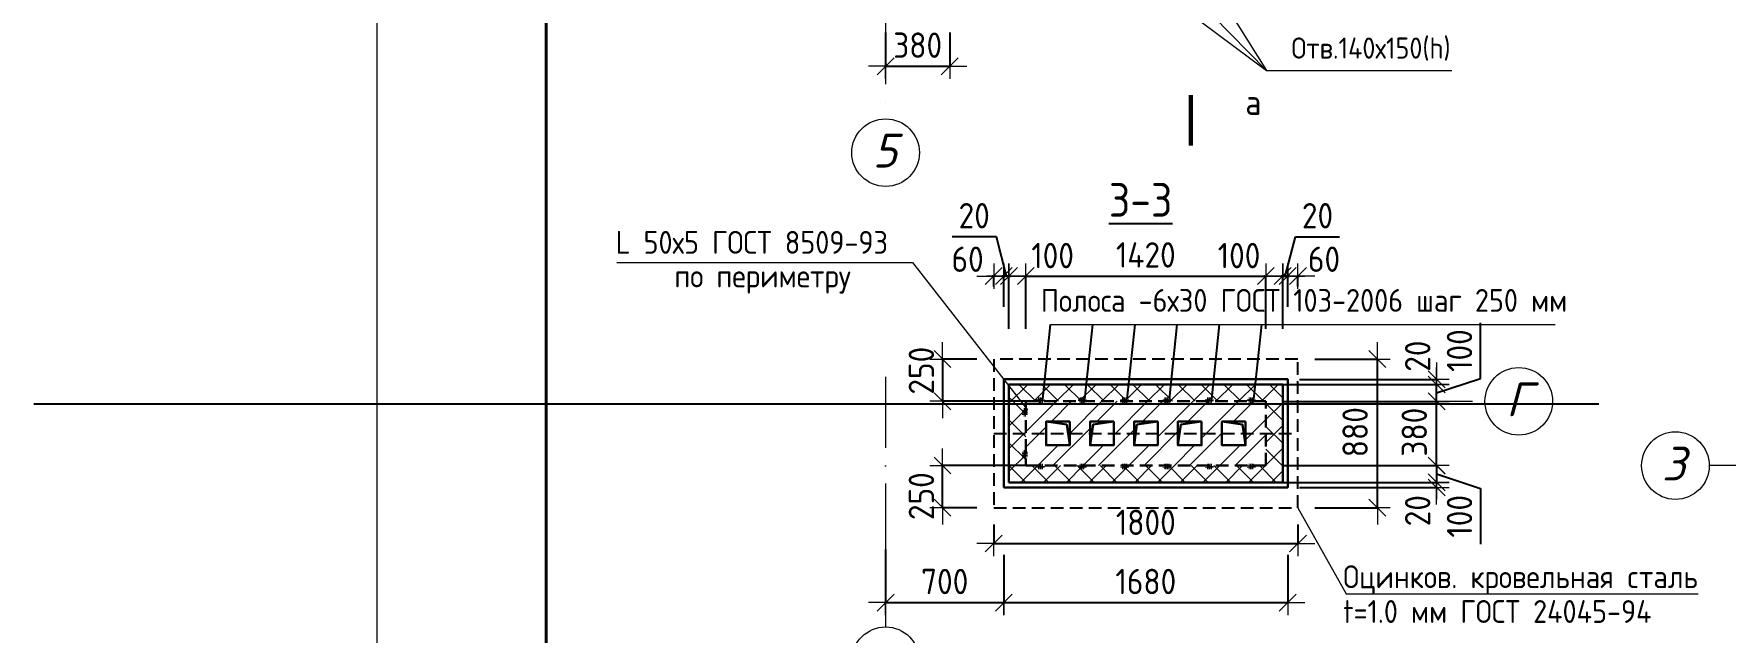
# Model space of a CAD drawing. Header units: millimetres. Extents: x 854812 to 1164625, y 589925 to 823301.
# Drawn here: x 1008589 to 1028605, y 630616 to 637697 of the extents above; entities that cross this region are included whole.
import ezdxf
from ezdxf.enums import TextEntityAlignment as Align

# ---------------------------------------------------------------- set-up
doc = ezdxf.new("R2010")
doc.units = ezdxf.units.MM
for name, pattern in [('ACAD_ISO10W100', [18, 12, -3, 0, -3]), ('DASHED2', [9.525, 6.35, -3.175]), ('JIS_08_15', [17.25, 15, -0.75, 0.75, -0.75]), ('невидимая', [0.375, 0.25, -0.125])]:
    doc.linetypes.add(name, pattern=pattern)
doc.layers.get('Defpoints').update_dxf_attribs({"color": 40})
doc.layers.add('F-text', color=7, linetype='Continuous')
doc.layers.add('osnovnie', color=7, linetype='Continuous')
for name, color, linetype, lineweight in [('Text', 7, 'Continuous', 15), ('оси', 50, 'JIS_08_15', 9), ('размеры', 215, 'Continuous', 13), ('стены', 172, 'Continuous', 30), ('текст', 7, 'Continuous', 13), ('УКАЗАТЕЛЬ', 6, 'Continuous', 13), ('цепочки', 250, 'Continuous', 15), ('ШТРИХ', 142, 'Continuous', 13), ('штриховка', 8, 'Continuous', 9)]:
    doc.layers.add(name, color=color, linetype=linetype, lineweight=lineweight)
doc.styles.add('GOST 2.304', font='isocpeur.ttf', dxfattribs={"width": 0.9})
doc.styles.add('Isocpeur', font='isocpeui.ttf')
doc.styles.add('RUSS', font='RUSS.shx', dxfattribs={"width": 0.8})
doc.styles.get("Standard").update_dxf_attribs({"font": 'arial.ttf'})
doc.styles.add('Оксана', font='arial.ttf')
doc.dimstyles.new('C 2', dxfattribs={"dimscale": 100, "dimtxt": 3, "dimasz": 0.1, "dimexe": 0, "dimexo": 2, "dimgap": 1, "dimtad": 1, "dimdec": 0, "dimlfac": 0.5, "dimdsep": 46, "dimtxsty": 'GOST 2.304', "dimblk": 'A8MITTA', "dimcen": 3, "dimclrt": 256, "dimaunit": 1, "dimadec": 0, "dimazin": 0, "dimtfac": 1, "dimtdec": 0, "dimtofl": 0, "dimtmove": 1, "dimatfit": 3, "dimldrblk": 'OBLIQUE', "dimfxl": 1, "dimtolj": 1, "dimtzin": 0, "dimarcsym": 0})
doc.dimstyles.new('MAESTRO_STD_1', dxfattribs={"dimscale": 100, "dimtxt": 3, "dimasz": 0.09, "dimexe": 0, "dimexo": 0, "dimgap": 1, "dimtad": 1, "dimdec": 0, "dimzin": 0, "dimdsep": 46, "dimtxsty": 'RUSS', "dimblk": 'A8MITTA', "dimcen": 3, "dimse1": 1, "dimse2": 1, "dimadec": 0, "dimazin": 0, "dimtp": 6, "dimtm": 6, "dimtfac": 1, "dimtdec": 0, "dimtofl": 0, "dimtmove": 2, "dimatfit": 3, "dimfxl": 1, "dimtolj": 1, "dimtzin": 0, "dimarcsym": 0})

# ---------------------------------------------------------------- blocks, each defined once
blk = doc.blocks.new('*U1095')
at = {"color": 7, "linetype": 'Continuous', "lineweight": 0}
blk.add_lwpolyline([(-594, 420), (0, 420), (0, 0), (-594, 0)], close=True, dxfattribs=at)
at = {"color": 7, "linetype": 'Continuous', "lineweight": 40}
blk.add_lwpolyline([(-574, 415), (-5, 415), (-5, 5), (-574, 5)], close=True, dxfattribs=at)
at = {"color": 7, "style": 'Оксана', "flags": 8}
for tag, height, p in [('НАИМЕНОВАНИЕ_ОБЪЕКТА_СТРОИТЕЛЬСТВА', 2.71, (-64.88, 42.01)), ('НАИМЕНОВАНИЕ_ЧЕРТЕЖА', 2.86, (-88.9, 11.79))]:
    blk.add_attdef(tag, text='', height=height, dxfattribs=at).set_placement(p, align=Align.MIDDLE_CENTER)
at = {"color": 7, "linetype": 'Continuous', "lineweight": 20, "style": 'Оксана', "flags": 8}
blk.add_attdef('ИНВ.№ПОДЛ.', text='', height=2.5, rotation=90, dxfattribs=at).set_placement((-577.5, 17.5), align=Align.MIDDLE_CENTER)
for tag, height, p in [('НАИМЕНОВАНИЕ_СООРУЖЕНИЯ', 3.57, (-91.21, 26.62)), ('ОРГАНИЗАЦИЯ/ЛИЦЕНЗИЯ', 2.29, (-29.74, 11.97))]:
    blk.add_attdef(tag, text='', height=height, dxfattribs=at).set_placement(p, align=Align.MIDDLE_CENTER)
at = {"color": 7, "linetype": 'Continuous', "lineweight": 20, "flags": 8}
for tag, p in [('---------------------------------------------------', (-210, 5)), ('--------------------------------------------------', (-210, -2))]:
    blk.add_attdef(tag, text='', height=0.143, dxfattribs=at).set_placement(p, align=Align.TOP_LEFT)
at = {"layer": 'Text', "color": 7, "linetype": 'Continuous', "lineweight": 20, "style": 'GOST 2.304', "width": 0.9, "flags": 8}
blk.add_attdef('ОБОЗНАЧЕНИЕ_ДОКУМЕНТА', text='', height=4.29, dxfattribs=at).set_placement((-65.21, 54.98), align=Align.MIDDLE_CENTER)
at = {"layer": 'Text', "color": 7, "style": 'GOST 2.304', "width": 0.9, "flags": 8}
for tag, p in [('СТАДИЯ', (-47.5, 25)), ('ЛИСТ', (-32.5, 25)), ('ЛИСТОВ', (-15, 25))]:
    blk.add_attdef(tag, text='', height=2.86, dxfattribs=at).set_placement(p, align=Align.MIDDLE_CENTER)
blk = doc.blocks.new('A8MITTA')
for p, q in [((-20, 0), (20, 0)), ((-10, -10), (10, 10)), ((0, 15), (0, -15))]:
    blk.add_line(p, q)
blk = doc.blocks.new('*D1160')
at = {"layer": 'Defpoints', "color": 0, "ltscale": 0.1}
for p in [(1025190, 633348), (1025397, 633348), (1025397, 632588)]:
    blk.add_point(p, dxfattribs=at)
at = {"layer": 'размеры', "color": 0, "lineweight": -2, "ltscale": 0.1}
for p, q in [((1025197, 633348), (1025190, 633348)), ((1025190, 632598), (1025190, 633338)), ((1025197, 632588), (1025190, 632588))]:
    blk.add_line(p, q, dxfattribs=at)
at = {"layer": 'размеры', "color": 0, "lineweight": -2, "ltscale": 0.1, "xscale": 10, "yscale": 10, "zscale": 10}
for p, rotation in [((1025190, 633348), 90), ((1025190, 632588), 270)]:
    blk.add_blockref('A8MITTA', p, dxfattribs=dict(at, rotation=rotation))
at = {"layer": 'размеры', "ltscale": 0.1, "insert": (1024926, 632983), "char_height": 300, "attachment_point": 5, "rotation": 90, "style": 'GOST 2.304'}
blk.add_mtext('\\A1;380', dxfattribs=at)
blk = doc.blocks.new('_Oblique')
at = {"color": 0, "linetype": 'ByBlock', "lineweight": -2}
blk.add_line((-0.5, -0.5), (0.5, 0.5), dxfattribs=at)
blk = doc.blocks.new('*D1161')
at = {"layer": 'Defpoints', "color": 0, "ltscale": 0.1}
for p in [(1018669, 631795), (1020069, 631730), (1020069, 630966)]:
    blk.add_point(p, dxfattribs=at)
at = {"layer": 'размеры', "color": 0, "lineweight": -2, "ltscale": 0.1}
for p, q in [((1018669, 631595), (1018669, 630966)), ((1020069, 631530), (1020069, 630966)), ((1018679, 630966), (1020059, 630966))]:
    blk.add_line(p, q, dxfattribs=at)
at = {"layer": 'размеры', "color": 0, "lineweight": -2, "ltscale": 0.1, "xscale": 10, "yscale": 10, "zscale": 10, "rotation": 180}
blk.add_blockref('A8MITTA', (1018669, 630966), dxfattribs=at)
at = {"layer": 'размеры', "color": 0, "lineweight": -2, "ltscale": 0.1, "xscale": 10, "yscale": 10, "zscale": 10}
blk.add_blockref('A8MITTA', (1020069, 630966), dxfattribs=at)
at = {"layer": 'размеры', "ltscale": 0.1, "insert": (1019369, 631216), "char_height": 300, "attachment_point": 5, "style": 'GOST 2.304'}
blk.add_mtext('\\A1;700', dxfattribs=at)
blk = doc.blocks.new('*D1162')
at = {"layer": 'Defpoints', "color": 0, "ltscale": 0.1}
for p in [(1020069, 631730), (1023429, 631730), (1023429, 630966)]:
    blk.add_point(p, dxfattribs=at)
at = {"layer": 'размеры', "color": 0, "lineweight": -2, "ltscale": 0.1}
for p, q in [((1020069, 631530), (1020069, 630966)), ((1023429, 631530), (1023429, 630966)), ((1020079, 630966), (1023419, 630966))]:
    blk.add_line(p, q, dxfattribs=at)
at = {"layer": 'размеры', "color": 0, "lineweight": -2, "ltscale": 0.1, "xscale": 10, "yscale": 10, "zscale": 10, "rotation": 180}
blk.add_blockref('A8MITTA', (1020069, 630966), dxfattribs=at)
at = {"layer": 'размеры', "color": 0, "lineweight": -2, "ltscale": 0.1, "xscale": 10, "yscale": 10, "zscale": 10}
blk.add_blockref('A8MITTA', (1023429, 630966), dxfattribs=at)
at = {"layer": 'размеры', "ltscale": 0.1, "insert": (1021749, 631216), "char_height": 300, "attachment_point": 5, "style": 'GOST 2.304'}
blk.add_mtext('\\A1;1680', dxfattribs=at)
blk = doc.blocks.new('*D1175')
at = {"layer": 'Defpoints', "color": 0, "ltscale": 0.1}
for p in [(1023169, 632589, 0), (1023169, 632389, 0), (1025190, 632389)]:
    blk.add_point(p, dxfattribs=at)
at = {"layer": 'размеры', "color": 0, "lineweight": -2, "ltscale": 0.1}
for p, q in [((1023369, 632589), (1025190, 632589)), ((1025190, 632599), (1025190, 632609)), ((1025190, 632589), (1025190, 632389)), ((1023369, 632389), (1025190, 632389)), ((1025190, 632489), (1025711, 632318)), ((1025190, 632379), (1025190, 632369)), ((1025711, 632318), (1025711, 631659))]:
    blk.add_line(p, q, dxfattribs=at)
at = {"layer": 'размеры', "color": 0, "lineweight": -2, "ltscale": 0.1, "xscale": 10, "yscale": 10, "zscale": 10}
for p, rotation in [((1025190, 632589), 270), ((1025190, 632389), 90)]:
    blk.add_blockref('A8MITTA', p, dxfattribs=dict(at, rotation=rotation))
at = {"layer": 'размеры', "ltscale": 0.1, "insert": (1025461, 631988), "char_height": 300, "attachment_point": 5, "rotation": 90, "style": 'GOST 2.304'}
blk.add_mtext('\\A1;100', dxfattribs=at)
blk = doc.blocks.new('*D1176')
at = {"layer": 'Defpoints', "color": 0, "ltscale": 0.1}
for p in [(1023369, 632389), (1023369, 632329, 0), (1025190, 632329)]:
    blk.add_point(p, dxfattribs=at)
at = {"layer": 'размеры', "color": 0, "lineweight": -2, "ltscale": 0.1}
for p, q in [((1023569, 632389), (1025190, 632389)), ((1023569, 632329), (1025190, 632329)), ((1025190, 632399), (1025190, 632409)), ((1025190, 632319), (1025190, 632309))]:
    blk.add_line(p, q, dxfattribs=at)
at = {"layer": 'размеры', "color": 0, "lineweight": -2, "ltscale": 0.1, "xscale": 10, "yscale": 10, "zscale": 10}
for p, rotation in [((1025190, 632389), 270), ((1025190, 632329), 90)]:
    blk.add_blockref('A8MITTA', p, dxfattribs=dict(at, rotation=rotation))
at = {"layer": 'размеры', "ltscale": 0.1, "insert": (1024966, 632054), "char_height": 300, "attachment_point": 5, "rotation": 90, "style": 'GOST 2.304'}
blk.add_mtext('\\A1;20', dxfattribs=at)
blk = doc.blocks.new('*D1177')
at = {"layer": 'Defpoints', "color": 0, "ltscale": 0.1}
for p in [(1023169, 633548, 0), (1025190, 633548), (1023169, 633348, 0)]:
    blk.add_point(p, dxfattribs=at)
at = {"layer": 'размеры', "color": 0, "lineweight": -2, "ltscale": 0.1}
for p, q in [((1025711, 633619), (1025711, 634278)), ((1023369, 633548), (1025190, 633548)), ((1025190, 633448), (1025711, 633619)), ((1025190, 633558), (1025190, 633568)), ((1025190, 633348), (1025190, 633548)), ((1023369, 633348), (1025190, 633348)), ((1025190, 633338), (1025190, 633328))]:
    blk.add_line(p, q, dxfattribs=at)
at = {"layer": 'размеры', "color": 0, "lineweight": -2, "ltscale": 0.1, "xscale": 10, "yscale": 10, "zscale": 10}
for p, rotation in [((1025190, 633548), 270), ((1025190, 633348), 90)]:
    blk.add_blockref('A8MITTA', p, dxfattribs=dict(at, rotation=rotation))
at = {"layer": 'размеры', "ltscale": 0.1, "insert": (1025461, 633949), "char_height": 300, "attachment_point": 5, "rotation": 90, "style": 'GOST 2.304'}
blk.add_mtext('\\A1;100', dxfattribs=at)
blk = doc.blocks.new('*D1178')
at = {"layer": 'Defpoints', "color": 0, "ltscale": 0.1}
for p in [(1023369, 633608, 0), (1023369, 633548), (1025190, 633608)]:
    blk.add_point(p, dxfattribs=at)
at = {"layer": 'размеры', "color": 0, "lineweight": -2, "ltscale": 0.1}
for p, q in [((1023569, 633608), (1025190, 633608)), ((1023569, 633548), (1025190, 633548)), ((1025190, 633618), (1025190, 633628)), ((1025190, 633538), (1025190, 633528))]:
    blk.add_line(p, q, dxfattribs=at)
at = {"layer": 'размеры', "color": 0, "lineweight": -2, "ltscale": 0.1, "xscale": 10, "yscale": 10, "zscale": 10}
for p, rotation in [((1025190, 633608), 270), ((1025190, 633548), 90)]:
    blk.add_blockref('A8MITTA', p, dxfattribs=dict(at, rotation=rotation))
at = {"layer": 'размеры', "ltscale": 0.1, "insert": (1024966, 633883), "char_height": 300, "attachment_point": 5, "rotation": 90, "style": 'GOST 2.304'}
blk.add_mtext('\\A1;20', dxfattribs=at)
blk = doc.blocks.new('*D1179')
at = {"layer": 'Defpoints', "color": 0, "ltscale": 0.1}
for p in [(1023169, 634831), (1020329, 634006, 0), (1023169, 634006, 0)]:
    blk.add_point(p, dxfattribs=at)
at = {"layer": 'размеры', "color": 0, "lineweight": -2, "ltscale": 0.1}
for p, q in [((1020329, 634206), (1020329, 634831)), ((1020339, 634831), (1023159, 634831)), ((1023169, 634206), (1023169, 634831))]:
    blk.add_line(p, q, dxfattribs=at)
at = {"layer": 'размеры', "color": 0, "lineweight": -2, "ltscale": 0.1, "xscale": 10, "yscale": 10, "zscale": 10, "rotation": 180}
blk.add_blockref('A8MITTA', (1020329, 634831), dxfattribs=at)
at = {"layer": 'размеры', "color": 0, "lineweight": -2, "ltscale": 0.1, "xscale": 10, "yscale": 10, "zscale": 10}
blk.add_blockref('A8MITTA', (1023169, 634831), dxfattribs=at)
at = {"layer": 'размеры', "ltscale": 0.1, "insert": (1021749, 635081), "char_height": 300, "attachment_point": 5, "style": 'GOST 2.304'}
blk.add_mtext('\\A1;1420', dxfattribs=at)
blk = doc.blocks.new('*D1180')
at = {"layer": 'Defpoints', "color": 0, "ltscale": 0.1}
for p in [(1023369, 634831), (1023169, 634006, 0), (1023369, 634006, 0)]:
    blk.add_point(p, dxfattribs=at)
at = {"layer": 'размеры', "color": 0, "lineweight": -2, "ltscale": 0.1}
for p, q in [((1023159, 634831), (1023149, 634831)), ((1023169, 634206), (1023169, 634831)), ((1023369, 634206), (1023369, 634831)), ((1023379, 634831), (1023389, 634831))]:
    blk.add_line(p, q, dxfattribs=at)
at = {"layer": 'размеры', "color": 0, "lineweight": -2, "ltscale": 0.1, "xscale": 10, "yscale": 10, "zscale": 10}
blk.add_blockref('A8MITTA', (1023169, 634831), dxfattribs=at)
at = {"layer": 'размеры', "color": 0, "lineweight": -2, "ltscale": 0.1, "xscale": 10, "yscale": 10, "zscale": 10, "rotation": 180}
blk.add_blockref('A8MITTA', (1023369, 634831), dxfattribs=at)
at = {"layer": 'размеры', "ltscale": 0.1, "insert": (1022852, 635073), "char_height": 300, "attachment_point": 5, "style": 'GOST 2.304'}
blk.add_mtext('\\A1;100', dxfattribs=at)
blk = doc.blocks.new('*D1181')
at = {"layer": 'Defpoints', "color": 0, "ltscale": 0.1}
for p in [(1023429, 634831), (1023429, 634266, 0), (1023369, 634006, 0)]:
    blk.add_point(p, dxfattribs=at)
at = {"layer": 'размеры', "color": 0, "lineweight": -2, "ltscale": 0.1}
for p, q in [((1023399, 634831), (1023519, 635295)), ((1023519, 635295), (1024043, 635295)), ((1023359, 634831), (1023349, 634831)), ((1023369, 634206), (1023369, 634831)), ((1023369, 634831), (1023429, 634831)), ((1023429, 634466), (1023429, 634831)), ((1023439, 634831), (1023449, 634831))]:
    blk.add_line(p, q, dxfattribs=at)
at = {"layer": 'размеры', "color": 0, "lineweight": -2, "ltscale": 0.1, "xscale": 10, "yscale": 10, "zscale": 10}
blk.add_blockref('A8MITTA', (1023369, 634831), dxfattribs=at)
at = {"layer": 'размеры', "color": 0, "lineweight": -2, "ltscale": 0.1, "xscale": 10, "yscale": 10, "zscale": 10, "rotation": 180}
blk.add_blockref('A8MITTA', (1023429, 634831), dxfattribs=at)
at = {"layer": 'размеры', "ltscale": 0.1, "insert": (1023781, 635545), "char_height": 300, "attachment_point": 5, "style": 'GOST 2.304'}
blk.add_mtext('\\A1;20', dxfattribs=at)
blk = doc.blocks.new('*D1182')
at = {"layer": 'Defpoints', "color": 0, "ltscale": 0.1}
for p in [(1023549, 634831), (1023549, 634506, 0), (1023429, 634266, 0)]:
    blk.add_point(p, dxfattribs=at)
at = {"layer": 'размеры', "color": 0, "lineweight": -2, "ltscale": 0.1}
for p, q in [((1023419, 634831), (1023409, 634831)), ((1023429, 634466), (1023429, 634831)), ((1023549, 634706), (1023549, 634831)), ((1023559, 634831), (1023569, 634831))]:
    blk.add_line(p, q, dxfattribs=at)
at = {"layer": 'размеры', "color": 0, "lineweight": -2, "ltscale": 0.1, "xscale": 10, "yscale": 10, "zscale": 10}
blk.add_blockref('A8MITTA', (1023429, 634831), dxfattribs=at)
at = {"layer": 'размеры', "color": 0, "lineweight": -2, "ltscale": 0.1, "xscale": 10, "yscale": 10, "zscale": 10, "rotation": 180}
blk.add_blockref('A8MITTA', (1023549, 634831), dxfattribs=at)
at = {"layer": 'размеры', "ltscale": 0.1, "insert": (1023858, 635030), "char_height": 300, "attachment_point": 5, "style": 'GOST 2.304'}
blk.add_mtext('\\A1;60', dxfattribs=at)
blk = doc.blocks.new('*D1183')
at = {"layer": 'Defpoints', "color": 0, "ltscale": 0.1}
for p in [(1020129, 634831), (1020129, 634006, 0), (1020329, 634006, 0)]:
    blk.add_point(p, dxfattribs=at)
at = {"layer": 'размеры', "color": 0, "lineweight": -2, "ltscale": 0.1}
for p, q in [((1020119, 634831), (1020109, 634831)), ((1020129, 634206), (1020129, 634831)), ((1020329, 634206), (1020329, 634831)), ((1020339, 634831), (1020349, 634831))]:
    blk.add_line(p, q, dxfattribs=at)
at = {"layer": 'размеры', "color": 0, "lineweight": -2, "ltscale": 0.1, "xscale": 10, "yscale": 10, "zscale": 10}
blk.add_blockref('A8MITTA', (1020129, 634831), dxfattribs=at)
at = {"layer": 'размеры', "color": 0, "lineweight": -2, "ltscale": 0.1, "xscale": 10, "yscale": 10, "zscale": 10, "rotation": 180}
blk.add_blockref('A8MITTA', (1020329, 634831), dxfattribs=at)
at = {"layer": 'размеры', "ltscale": 0.1, "insert": (1020646, 635073), "char_height": 300, "attachment_point": 5, "style": 'GOST 2.304'}
blk.add_mtext('\\A1;100', dxfattribs=at)
blk = doc.blocks.new('*D1184')
at = {"layer": 'Defpoints', "color": 0, "ltscale": 0.1}
for p in [(1020069, 634831), (1020069, 634266, 0), (1020129, 634006, 0)]:
    blk.add_point(p, dxfattribs=at)
at = {"layer": 'размеры', "color": 0, "lineweight": -2, "ltscale": 0.1}
for p, q in [((1019980, 635295), (1019456, 635295)), ((1020099, 634831), (1019980, 635295)), ((1020059, 634831), (1020049, 634831)), ((1020069, 634466), (1020069, 634831)), ((1020129, 634831), (1020069, 634831)), ((1020129, 634206), (1020129, 634831)), ((1020139, 634831), (1020149, 634831))]:
    blk.add_line(p, q, dxfattribs=at)
at = {"layer": 'размеры', "color": 0, "lineweight": -2, "ltscale": 0.1, "xscale": 10, "yscale": 10, "zscale": 10}
blk.add_blockref('A8MITTA', (1020069, 634831), dxfattribs=at)
at = {"layer": 'размеры', "color": 0, "lineweight": -2, "ltscale": 0.1, "xscale": 10, "yscale": 10, "zscale": 10, "rotation": 180}
blk.add_blockref('A8MITTA', (1020129, 634831), dxfattribs=at)
at = {"layer": 'размеры', "ltscale": 0.1, "insert": (1019718, 635545), "char_height": 300, "attachment_point": 5, "style": 'GOST 2.304'}
blk.add_mtext('\\A1;20', dxfattribs=at)
blk = doc.blocks.new('*D1185')
at = {"layer": 'Defpoints', "color": 0, "ltscale": 0.1}
for p in [(1019949, 634831), (1019949, 634506, 0), (1020069, 634266, 0)]:
    blk.add_point(p, dxfattribs=at)
at = {"layer": 'размеры', "color": 0, "lineweight": -2, "ltscale": 0.1}
for p, q in [((1019939, 634831), (1019929, 634831)), ((1019949, 634706), (1019949, 634831)), ((1020069, 634466), (1020069, 634831)), ((1020079, 634831), (1020089, 634831))]:
    blk.add_line(p, q, dxfattribs=at)
at = {"layer": 'размеры', "color": 0, "lineweight": -2, "ltscale": 0.1, "xscale": 10, "yscale": 10, "zscale": 10}
blk.add_blockref('A8MITTA', (1019949, 634831), dxfattribs=at)
at = {"layer": 'размеры', "color": 0, "lineweight": -2, "ltscale": 0.1, "xscale": 10, "yscale": 10, "zscale": 10, "rotation": 180}
blk.add_blockref('A8MITTA', (1020069, 634831), dxfattribs=at)
at = {"layer": 'размеры', "ltscale": 0.1, "insert": (1019640, 635030), "char_height": 300, "attachment_point": 5, "style": 'GOST 2.304'}
blk.add_mtext('\\A1;60', dxfattribs=at)
blk = doc.blocks.new('*D1186')
at = {"layer": 'Defpoints', "color": 0, "ltscale": 0.1}
for p in [(1019949, 633849, 0), (1019343, 633349), (1020569, 633349, 0)]:
    blk.add_point(p, dxfattribs=at)
at = {"layer": 'размеры', "color": 0, "lineweight": -2, "ltscale": 0.1}
for p, q in [((1019749, 633849), (1019343, 633849)), ((1019343, 633839), (1019343, 633359)), ((1020369, 633349), (1019343, 633349))]:
    blk.add_line(p, q, dxfattribs=at)
at = {"layer": 'размеры', "color": 0, "lineweight": -2, "ltscale": 0.1, "xscale": 10, "yscale": 10, "zscale": 10}
for p, rotation in [((1019343, 633849), 90), ((1019343, 633349), 270)]:
    blk.add_blockref('A8MITTA', p, dxfattribs=dict(at, rotation=rotation))
at = {"layer": 'размеры', "ltscale": 0.1, "insert": (1019093, 633711), "char_height": 300, "attachment_point": 5, "rotation": 90, "style": 'GOST 2.304'}
blk.add_mtext('\\A1;250', dxfattribs=at)
blk = doc.blocks.new('*D1187')
at = {"layer": 'Defpoints', "color": 0, "ltscale": 0.1}
for p in [(1019343, 632589), (1020569, 632589, 0), (1019949, 632089, 0)]:
    blk.add_point(p, dxfattribs=at)
at = {"layer": 'размеры', "color": 0, "lineweight": -2, "ltscale": 0.1}
for p, q in [((1020369, 632589), (1019343, 632589)), ((1019343, 632099), (1019343, 632579)), ((1019749, 632089), (1019343, 632089))]:
    blk.add_line(p, q, dxfattribs=at)
at = {"layer": 'размеры', "color": 0, "lineweight": -2, "ltscale": 0.1, "xscale": 10, "yscale": 10, "zscale": 10}
for p, rotation in [((1019343, 632589), 90), ((1019343, 632089), 270)]:
    blk.add_blockref('A8MITTA', p, dxfattribs=dict(at, rotation=rotation))
at = {"layer": 'размеры', "ltscale": 0.1, "insert": (1019093, 632226), "char_height": 300, "attachment_point": 5, "rotation": 90, "style": 'GOST 2.304'}
blk.add_mtext('\\A1;250', dxfattribs=at)
blk = doc.blocks.new('*D1188')
at = {"layer": 'Defpoints', "color": 0, "ltscale": 0.1}
for p in [(1019949, 632089), (1023549, 632089), (1023549, 631666)]:
    blk.add_point(p, dxfattribs=at)
at = {"layer": 'размеры', "color": 0, "lineweight": -2, "ltscale": 0.1}
for p, q in [((1019949, 631889), (1019949, 631666)), ((1023549, 631889), (1023549, 631666)), ((1019959, 631666), (1023539, 631666))]:
    blk.add_line(p, q, dxfattribs=at)
at = {"layer": 'размеры', "color": 0, "lineweight": -2, "ltscale": 0.1, "xscale": 10, "yscale": 10, "zscale": 10, "rotation": 180}
blk.add_blockref('A8MITTA', (1019949, 631666), dxfattribs=at)
at = {"layer": 'размеры', "color": 0, "lineweight": -2, "ltscale": 0.1, "xscale": 10, "yscale": 10, "zscale": 10}
blk.add_blockref('A8MITTA', (1023549, 631666), dxfattribs=at)
at = {"layer": 'размеры', "ltscale": 0.1, "insert": (1021749, 631916), "char_height": 300, "attachment_point": 5, "style": 'GOST 2.304'}
blk.add_mtext('\\A1;1800', dxfattribs=at)
blk = doc.blocks.new('*D1189')
at = {"layer": 'Defpoints', "color": 0, "ltscale": 0.1}
for p in [(1023549, 633849), (1024490, 633849), (1023549, 632089)]:
    blk.add_point(p, dxfattribs=at)
at = {"layer": 'размеры', "color": 0, "lineweight": -2, "ltscale": 0.1}
for p, q in [((1023749, 633849), (1024490, 633849)), ((1024490, 632099), (1024490, 633839)), ((1023749, 632089), (1024490, 632089))]:
    blk.add_line(p, q, dxfattribs=at)
at = {"layer": 'размеры', "color": 0, "lineweight": -2, "ltscale": 0.1, "xscale": 10, "yscale": 10, "zscale": 10}
for p, rotation in [((1024490, 633849), 90), ((1024490, 632089), 270)]:
    blk.add_blockref('A8MITTA', p, dxfattribs=dict(at, rotation=rotation))
at = {"layer": 'размеры', "ltscale": 0.1, "insert": (1024226, 632983), "char_height": 300, "attachment_point": 5, "rotation": 90, "style": 'GOST 2.304'}
blk.add_mtext('\\A1;880', dxfattribs=at)
blk = doc.blocks.new('*D1287')
at = {"layer": 'Defpoints', "color": 0, "ltscale": 0.1}
for p in [(1018669, 637915, 0), (1019429, 637915, 0), (1019429, 637313)]:
    blk.add_point(p, dxfattribs=at)
at = {"layer": 'размеры', "color": 0, "lineweight": -2, "ltscale": 0.1}
for p, q in [((1018669, 637715), (1018669, 637313)), ((1019429, 637715), (1019429, 637313)), ((1018679, 637313), (1019419, 637313))]:
    blk.add_line(p, q, dxfattribs=at)
at = {"layer": 'размеры', "color": 0, "lineweight": -2, "ltscale": 0.1, "xscale": 10, "yscale": 10, "zscale": 10, "rotation": 180}
blk.add_blockref('A8MITTA', (1018669, 637313), dxfattribs=at)
at = {"layer": 'размеры', "color": 0, "lineweight": -2, "ltscale": 0.1, "xscale": 10, "yscale": 10, "zscale": 10}
blk.add_blockref('A8MITTA', (1019429, 637313), dxfattribs=at)
at = {"layer": 'размеры', "ltscale": 0.1, "insert": (1019049, 637563), "char_height": 300, "attachment_point": 5, "style": 'GOST 2.304'}
blk.add_mtext('\\A1;380', dxfattribs=at)

msp = doc.modelspace()

# ---------------------------------------------------------------- hatches: boundary and pattern name
at = {"layer": 'ШТРИХ'}
h = msp.add_hatch(dxfattribs=at)
h.set_pattern_fill('ANSI37', color=256, scale=60, style=0)
h.set_pattern_definition([(45, (89227.11, 19785.2), (-134.703842, 134.703842), []), (135, (89227.11, 19785.2), (-134.703842, -134.703842), [])])
h.paths.add_polyline_path([(1023369.2, 633548.6), (1022514.4, 633548.6), (1022642.5, 633348.6), (1023169.2, 633348.6), (1023169.2, 632588.6), (1020329.2, 632588.6), (1020329.2, 633348.6), (1020562.5, 633348.6), (1020434.4, 633548.6), (1020129.2, 633548.6), (1020129.2, 632388.6), (1023369.2, 632388.6)])
h.paths.add_polyline_path([(1022514.4, 633548.6), (1021994.4, 633548.6), (1022122.5, 633348.6), (1022642.5, 633348.6)], flags=17)
h.paths.add_polyline_path([(1021994.4, 633548.6), (1021474.4, 633548.6), (1021602.5, 633348.6), (1022122.5, 633348.6)], flags=17)
h.paths.add_polyline_path([(1021474.4, 633548.6), (1020954.4, 633548.6), (1021082.5, 633348.6), (1021602.5, 633348.6)], flags=17)
h.paths.add_polyline_path([(1020954.4, 633548.6), (1020434.4, 633548.6), (1020562.5, 633348.6), (1021082.5, 633348.6)], flags=17)
at = {"layer": 'штриховка', "ltscale": 0.1}
h = msp.add_hatch(dxfattribs=at)
h.set_pattern_fill('ANSI32', color=256, scale=40, style=0)
h.set_pattern_definition([(45, (89227.1, 19785.2), (-269.40768, 269.40768), []), (45, (89406.7, 19785.2), (-269.40768, 269.40768), [])])
h.paths.add_polyline_path([(1021602.5, 633348.6), (1021082.5, 633348.6), (1021236.1, 633108.6), (1021369.2, 633108.6), (1021369.2, 632968.6), (1021609.2, 632968.6), (1021609.2, 633108.6), (1021756.1, 633108.6)])
h.paths.add_polyline_path([(1021082.5, 633348.6), (1020562.5, 633348.6), (1020716.1, 633108.6), (1020849.2, 633108.6), (1020849.2, 632968.6), (1021089.2, 632968.6), (1021089.2, 633108.6), (1021236.1, 633108.6)])
h.paths.add_polyline_path([(1020562.5, 633348.6), (1020329.2, 633348.6), (1020329.2, 632968.6), (1020569.2, 632968.6), (1020569.2, 633108.6), (1020716.1, 633108.6)])
h.paths.add_polyline_path([(1023169.2, 632968.6), (1022929.2, 632968.6), (1022929.2, 632828.6), (1022649.2, 632828.6), (1022649.2, 632968.6), (1022409.2, 632968.6), (1022409.2, 632828.6), (1022129.2, 632828.6), (1022129.2, 632968.6), (1021889.2, 632968.6), (1021889.2, 632828.6), (1021609.2, 632828.6), (1021609.2, 632968.6), (1021369.2, 632968.6), (1021369.2, 632828.6), (1021089.2, 632828.6), (1021089.2, 632968.6), (1020849.2, 632968.6), (1020849.2, 632828.6), (1020569.2, 632828.6), (1020569.2, 632968.6), (1020329.2, 632968.6), (1020329.2, 632588.6), (1023169.2, 632588.6)])
h.paths.add_polyline_path([(1022122.5, 633348.6), (1021602.5, 633348.6), (1021756.1, 633108.6), (1021889.2, 633108.6), (1021889.2, 632968.6), (1022129.2, 632968.6), (1022129.2, 633108.6), (1022276.1, 633108.6)])
h.paths.add_polyline_path([(1022642.5, 633348.6), (1022122.5, 633348.6), (1022276.1, 633108.6), (1022409.2, 633108.6), (1022409.2, 632968.6), (1022649.2, 632968.6), (1022649.2, 633108.6), (1022796.1, 633108.6)])
h.paths.add_polyline_path([(1023169.2, 633348.6), (1022642.5, 633348.6), (1022796.1, 633108.6), (1022929.2, 633108.6), (1022929.2, 632968.6), (1023169.2, 632968.6)])

# ---------------------------------------------------------------- linework, layer by layer
at = {"layer": 'Defpoints', "ltscale": 0.1}
msp.add_line((1008589.2, 633319.6, 0), (1027109.3, 633319.6, 0), dxfattribs=at)
at = {"layer": 'osnovnie', "elevation": 0}
msp.add_lwpolyline([(1022281, 636974.2, 50, 50, 0), (1022281, 636374.2, 50, 50, 0), (1022281, 636574.2, 0, 80, 0), (1022681, 636574.2, 0, 0, 0), (1023177.4, 636574.2, 0, 0, 0)], format="xyseb", dxfattribs=at)
at = {"layer": 'osnovnie', "linetype": 'DASHED2', "lineweight": 50, "ltscale": 0.5, "elevation": 0}
for points in [[(1020469.2, 633348.6), (1020469.2, 633372.6), (1020529.2, 633372.6), (1020529.2, 633348.6)], [(1020969.2, 633348.6), (1020969.2, 633372.6), (1021029.2, 633372.6), (1021029.2, 633348.6)], [(1021469.2, 633348.6), (1021469.2, 633372.6), (1021529.2, 633372.6), (1021529.2, 633348.6)], [(1021969.2, 633348.6), (1021969.2, 633372.6), (1022029.2, 633372.6), (1022029.2, 633348.6)], [(1022469.2, 633348.6), (1022469.2, 633372.6), (1022529.2, 633372.6), (1022529.2, 633348.6)], [(1022969.2, 633348.6), (1022969.2, 633372.6), (1023029.2, 633372.6), (1023029.2, 633348.6)], [(1020329.2, 633188.6), (1020305.2, 633188.6), (1020305.2, 633248.6), (1020329.2, 633248.6)], [(1020329.2, 632688.6), (1020305.2, 632688.6), (1020305.2, 632748.6), (1020329.2, 632748.6)], [(1020469.2, 632588.6), (1020469.2, 632564.6), (1020529.2, 632564.6), (1020529.2, 632588.6)], [(1020969.2, 632588.6), (1020969.2, 632564.6), (1021029.2, 632564.6), (1021029.2, 632588.6)], [(1021469.2, 632588.6), (1021469.2, 632564.6), (1021529.2, 632564.6), (1021529.2, 632588.6)], [(1021969.2, 632588.6), (1021969.2, 632564.6), (1022029.2, 632564.6), (1022029.2, 632588.6)], [(1022469.2, 632588.6), (1022469.2, 632564.6), (1022529.2, 632564.6), (1022529.2, 632588.6)], [(1022969.2, 632588.6), (1022969.2, 632564.6), (1023029.2, 632564.6), (1023029.2, 632588.6)]]:
    msp.add_lwpolyline(points, close=True, dxfattribs=at)
at = {"layer": 'оси', "color": 7, "linetype": 'ACAD_ISO10W100', "ltscale": 70}
for p, q in [((1018669.2, 639200.4, 0), (1018669.2, 636691.5, 0)), ((1018669.2, 633636.2, 0), (1018669.2, 630678.2, 0)), ((1023516.1, 633348.5, 0), (1025762.8, 633348.5, 0)), ((1030041.4, 632587.9, 0), (1028416.9, 632587.9, 0))]:
    msp.add_line(p, q, dxfattribs=at)
at = {"layer": 'стены', "linetype": 'невидимая', "lineweight": 25, "ltscale": 600}
msp.add_line((1019949.2, 632968.6, 0), (1023549.2, 632968.6, 0), dxfattribs=at)
at = {"layer": 'стены', "linetype": 'невидимая', "lineweight": 25, "ltscale": 600, "elevation": 0}
msp.add_lwpolyline([(1019949.2, 632088.6), (1023549.2, 632088.6), (1023549.2, 633848.6), (1019949.2, 633848.6)], close=True, dxfattribs=at)
at = {"layer": 'стены', "ltscale": 0.1, "elevation": 0}
for points in [[(1020069.2, 632328.6), (1023429.2, 632328.6), (1023429.2, 633608.6), (1020069.2, 633608.6)], [(1020129.2, 632388.6), (1023369.2, 632388.6), (1023369.2, 633548.6), (1020129.2, 633548.6)], [(1020849.2, 633108.6), (1020569.2, 633108.6), (1020569.2, 632828.6), (1020849.2, 632828.6)], [(1021369.2, 633108.6), (1021089.2, 633108.6), (1021089.2, 632828.6), (1021369.2, 632828.6)], [(1021889.2, 633108.6), (1021609.2, 633108.6), (1021609.2, 632828.6), (1021889.2, 632828.6)], [(1022409.2, 633108.6), (1022129.2, 633108.6), (1022129.2, 632828.6), (1022409.2, 632828.6)], [(1022929.2, 633108.6), (1022649.2, 633108.6), (1022649.2, 632828.6), (1022929.2, 632828.6)]]:
    msp.add_lwpolyline(points, close=True, dxfattribs=at)
at = {"layer": 'стены', "linetype": 'невидимая', "lineweight": 30, "ltscale": 600, "elevation": 0}
msp.add_lwpolyline([(1020329.2, 632588.6), (1023169.2, 632588.6), (1023169.2, 633348.6), (1020329.2, 633348.6)], close=True, dxfattribs=at)
at = {"layer": 'стены', "ltscale": 0.1, "elevation": 0}
for points in [[(1020849.2, 632828.6), (1020813.4, 633073.8), (1020569.2, 633108.6)], [(1021369.2, 633108.6), (1021123.9, 633072.7), (1021089.2, 632828.6)], [(1021889.2, 633108.6), (1021643.9, 633072.7), (1021609.2, 632828.6)], [(1022409.2, 633108.6), (1022163.9, 633072.7), (1022129.2, 632828.6)], [(1022929.2, 632828.6), (1022893.4, 633073.8), (1022649.2, 633108.6)]]:
    msp.add_lwpolyline(points, dxfattribs=at)
at = {"layer": 'текст', "color": 7}
for centre in [(1018669.2, 636291.5, 0), (1026162.8, 633348.5, 0), (1028016.9, 632587.9, 0), (1018669.2, 630278.2, 0)]:
    msp.add_circle(centre, 400, dxfattribs=at)
at = {"layer": 'УКАЗАТЕЛЬ', "ltscale": 0.1}
for p, q in [((1021229.2, 638719.6, 0), (1023176.5, 637262.9, 0)), ((1021749.2, 638719.6, 0), (1023176.5, 637262.9, 0)), ((1023176.5, 637262.9, 0), (1025369.7, 637262.9, 0))]:
    msp.add_line(p, q, dxfattribs=at)
at = {"layer": 'УКАЗАТЕЛЬ'}
msp.add_line((1020621.4, 634259, 0), (1026593.5, 634259, 0), dxfattribs=at)
at = {"layer": 'УКАЗАТЕЛЬ', "ltscale": 0.1, "elevation": 0}
msp.add_lwpolyline([(1022267, 638719), (1023176.5, 637262.9)], dxfattribs=at)
at = {"layer": 'УКАЗАТЕЛЬ'}
msp.add_lwpolyline([(1015488.4, 634989.9), (1018986.1, 634989.9), (1020349.2, 633248.6)], dxfattribs=at)
at = {"layer": 'УКАЗАТЕЛЬ', "elevation": 0}
msp.add_lwpolyline([(1023549.2, 632088.6), (1024120.1, 631069.9), (1028286.1, 631069.9)], dxfattribs=at)

# ---------------------------------------------------------------- block references
at = {"ltscale": 130, "xscale": 100, "yscale": 100, "zscale": 100}
msp.add_blockref('*U1095', (1072053.9, 609626.2), dxfattribs=at)

# ---------------------------------------------------------------- texts
at = {"layer": 'F-text', "ltscale": 25, "insert": (1022926, 636737.2, 0), "char_height": 300, "width": 998.773, "attachment_point": 7, "style": 'GOST 2.304'}
msp.add_mtext('а', dxfattribs=at)
at = {"layer": 'F-text', "linetype": 'Continuous', "insert": (1021687.3, 635732.5, 0), "char_height": 400, "width": 1042.673, "attachment_point": 5, "style": 'GOST 2.304'}
msp.add_mtext('{\\L3-3}', dxfattribs=at)
at = {"layer": 'Text', "style": 'GOST 2.304', "width": 0.9}
for s, p in [('L 50х5 ГОСТ 8509-93', (1015475.3, 635094.5)), ('по периметру', (1016169.3, 634696.7)), ('Полоса -6х30 ГОСТ 103-2006 шаг 250 мм', (1020505.7, 634407.6, 0)), ('Оцинков. кровельная cталь ', (1024084.1, 631137.5)), ('t=1.0 мм ГОСТ 24045-94', (1024084.1, 630725.9))]:
    msp.add_text(s, height=270, dxfattribs=at).set_placement(p)
at = {"layer": 'текст', "color": 7, "style": 'Isocpeur'}
for s, p in [('5', (1018661.7, 636115.1, 0)), ('Г', (1026161.9, 633172.1, 0)), ('3', (1027997.3, 632411.5, 0))]:
    msp.add_text(s, height=400, dxfattribs=at).set_placement(p, align=Align.CENTER)
at = {"layer": 'цепочки', "insert": (1023473.1, 637654, 0), "char_height": 250, "attachment_point": 1, "style": 'GOST 2.304'}
msp.add_mtext('Отв.140х150(h)', dxfattribs=at)

# ---------------------------------------------------------------- dimensions: what is measured, and where the dimension line sits
at = {"layer": 'размеры', "ltscale": 0.1}
dim = msp.add_linear_dim(base=(1019429.2, 637313.1, 0), p1=(1018669.2, 637914.7, 0), p2=(1019429.2, 637914.7, 0), dimstyle='C 2', dxfattribs=at)
dim.commit()
dim.dimension.update_dxf_attribs({"geometry": '*D1287', "text_midpoint": (1019049.2, 637313.1, 0), "dimtype": 160})
dim = msp.add_linear_dim(base=(1020069.2, 634830.6, 0), p1=(1020129.2, 634005.6, 0), p2=(1020069.2, 634265.6, 0), angle=180, text='20', dimstyle='C 2', dxfattribs=at)
dim.commit()
dim.dimension.update_dxf_attribs({"geometry": '*D1184', "text_midpoint": (1019879.8, 635295.3, 0), "dimtype": 160})
dim = msp.add_linear_dim(base=(1023429.2, 634830.6, 0), p1=(1023369.2, 634005.6, 0), p2=(1023429.2, 634265.6, 0), text='20', dimstyle='C 2', dxfattribs=at)
dim.commit()
dim.dimension.update_dxf_attribs({"geometry": '*D1181', "text_midpoint": (1023618.6, 635295.3, 0), "dimtype": 160})
for base, p1, p2, angle, picture, middle in [((1019949.2, 634830.6, 0), (1020069.2, 634265.6, 0), (1019949.2, 634505.6, 0), 180, '*D1185', (1019640.4, 635029.9, 0)), ((1020129.2, 634830.6, 0), (1020329.2, 634005.6, 0), (1020129.2, 634005.6, 0), 180, '*D1183', (1020646.2, 635072.9, 0)), ((1024489.9, 633848.6, 0), (1023549.2, 632088.6, 0), (1023549.2, 633848.6, 0), 90, '*D1189', (1024226, 632983.1, 0)), ((1025189.9, 633348.5, 0), (1025397.4, 632588.5, 0), (1025397.4, 633348.5, 0), 90, '*D1160', (1024926, 632983.1, 0))]:
    dim = msp.add_linear_dim(base=base, p1=p1, p2=p2, angle=angle, dimstyle='C 2', override={"dimtmove": 2}, dxfattribs=at)
    dim.commit()
    dim.dimension.update_dxf_attribs({"geometry": picture, "text_midpoint": middle, "dimtype": 160})
for base, p1, p2, picture, middle in [((1023169.2, 634830.6, 0), (1020329.2, 634005.6, 0), (1023169.2, 634005.6, 0), '*D1179', (1021749.2, 635080.6, 0)), ((1023549.2, 631665.9, 0), (1019949.2, 632088.6, 0), (1023549.2, 632088.6, 0), '*D1188', (1021749.2, 631915.9, 0)), ((1023429.2, 630965.9, 0), (1020069.2, 631729.5, 0), (1023429.2, 631729.5, 0), '*D1162', (1021749.2, 631215.9, 0))]:
    dim = msp.add_linear_dim(base=base, p1=p1, p2=p2, dimstyle='C 2', dxfattribs=at)
    dim.commit()
    dim.dimension.update_dxf_attribs({"geometry": picture, "text_midpoint": middle})
for base, p1, p2, picture, middle in [((1023369.2, 634830.6, 0), (1023169.2, 634005.6, 0), (1023369.2, 634005.6, 0), '*D1180', (1022852.2, 635072.9, 0)), ((1023549.2, 634830.6, 0), (1023429.2, 634265.6, 0), (1023549.2, 634505.6, 0), '*D1182', (1023858, 635029.9, 0))]:
    dim = msp.add_linear_dim(base=base, p1=p1, p2=p2, dimstyle='C 2', override={"dimtmove": 2}, dxfattribs=at)
    dim.commit()
    dim.dimension.update_dxf_attribs({"geometry": picture, "text_midpoint": middle, "dimtype": 160})
for base, p1, p2, angle, picture, middle in [((1025189.9, 633548.5, 0), (1023169.2, 633348.5, 0), (1023169.2, 633548.5, 0), 270, '*D1177', (1025710.7, 633719.4, 0)), ((1019343.4, 633348.6, 0), (1019949.2, 633848.6, 0), (1020569.2, 633348.6, 0), 90, '*D1186', (1019343.4, 633711.1, 0)), ((1019343.4, 632588.6, 0), (1019949.2, 632088.6, 0), (1020569.2, 632588.6, 0), 270, '*D1187', (1019343.4, 632226, 0)), ((1025189.9, 632388.6, 0), (1023169.2, 632588.6, 0), (1023169.2, 632388.6, 0), 90, '*D1175', (1025710.7, 632217.6, 0))]:
    dim = msp.add_linear_dim(base=base, p1=p1, p2=p2, angle=angle, dimstyle='C 2', dxfattribs=at)
    dim.commit()
    dim.dimension.update_dxf_attribs({"geometry": picture, "text_midpoint": middle, "dimtype": 160})
for base, p1, p2, angle, picture, middle in [((1025189.9, 633608.5, 0), (1023369.2, 633548.5, 0), (1023369.2, 633608.5, 0), 270, '*D1178', (1024966, 633883.3, 0)), ((1025189.9, 632328.6, 0), (1023369.2, 632388.6, 0), (1023369.2, 632328.6, 0), 90, '*D1176', (1024966, 632053.7, 0))]:
    dim = msp.add_linear_dim(base=base, p1=p1, p2=p2, angle=angle, text='20', dimstyle='C 2', override={"dimtmove": 2}, dxfattribs=at)
    dim.commit()
    dim.dimension.update_dxf_attribs({"geometry": picture, "text_midpoint": middle, "dimtype": 160})
dim = msp.add_linear_dim(base=(1020069.2, 630965.9, 0), p1=(1018669.2, 631794.9, 0), p2=(1020069.2, 631729.5, 0), dimstyle='C 2', override={"dimtmove": 2}, dxfattribs=at)
dim.commit()
dim.dimension.update_dxf_attribs({"geometry": '*D1161', "text_midpoint": (1019369.2, 631215.9, 0)})

# ---------------------------------------------------------------- leaders
at = {"layer": 'УКАЗАТЕЛЬ', "has_arrowhead": 0}
for points in [[(1020529.2, 633373.8, 0), (1020621.4, 634259, 0)], [(1021029.2, 633373.8, 0), (1021121.4, 634259, 0)], [(1021529.2, 633373.8, 0), (1021621.4, 634259, 0)], [(1022029.2, 633373.8, 0), (1022121.4, 634259, 0)], [(1022529.2, 633373.8, 0), (1022621.4, 634259, 0)], [(1023029.2, 633373.8, 0), (1023121.4, 634259, 0)]]:
    msp.add_leader(points, dimstyle='MAESTRO_STD_1', dxfattribs=at)

doc.saveas('drawing.dxf')
